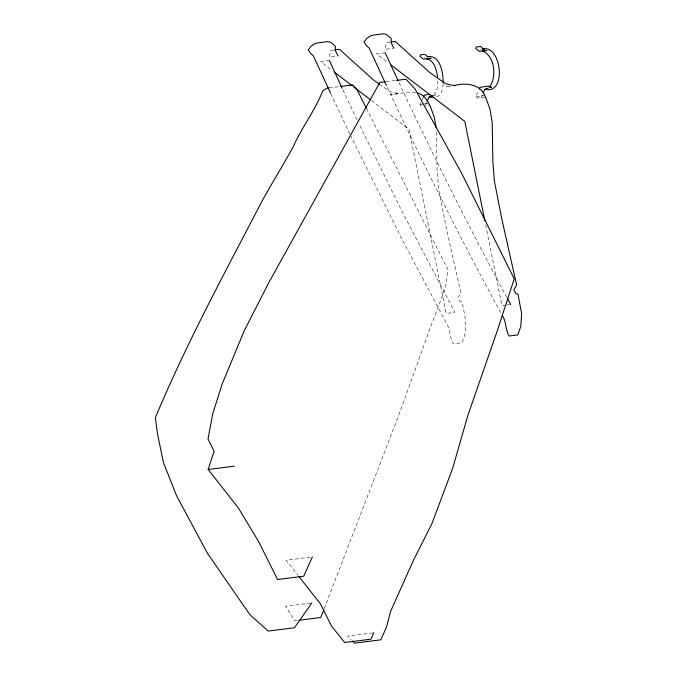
<?xml version="1.0" encoding="UTF-8"?>
<svg xmlns="http://www.w3.org/2000/svg" width="677" height="677" viewBox="0 0 677 677"><rect width="100%" height="100%" fill="white"/><g stroke="black" fill="none" stroke-linecap="round" stroke-linejoin="round"><path stroke-width="0.51" stroke-dasharray="3.38 2.54" d="M437.917 80.775L436.978 89.136L434.008 94.475M443.156 83.872C442.648 88.704 441.658 95.982 435.861 97.006M324.215 608.648L399.193 414.07L429.556 329.64L445.449 287.784L447.929 269.531L366.866 109.225M420.925 105.925L420.104 104.427L421.746 100.746M422.16 99.824L422.981 97.987M426.552 102.566L425.3 105.367L429.667 104.817M485.451 96.98L476.718 98.089L475.889 96.591L478.774 90.151M482.337 94.729L481.085 97.53L480.255 96.041M425.19 57.088L424.42 57.257M480.975 49.252L480.205 49.421M449.477 86.343L446.465 86.817L450.34 86.326M390.316 42.042L386.432 42.533L385.12 49.294L392.888 48.312M333.558 50.005L330.647 50.369L329.335 57.13L337.104 56.149M385.188 52.772L376.454 53.872L387.286 62.157M329.403 60.608L320.661 61.709L332.331 70.628M328.827 87.968L339.312 86.639M386.076 81.697L396.561 80.377M433.043 95.372L435.658 95.042L432.637 93.976M475.889 96.591L484.63 95.491M420.104 104.427L423.988 103.936M424.471 103.877L428.837 103.327M505.829 305.115L501.953 305.615L485.46 223.85M506.802 304.997L509.713 304.625M310.261 557.222L286.134 560.268L297.795 575.095M310.819 603.089L285.652 606.27L294.588 620.809L297.736 620.411M372.773 632.902L347.606 636.084L351.084 639.621M415.686 92.8L408.459 92.123L390.671 94.653L399.413 93.544L390.164 91.784L380.711 85.107M371.504 100.56L409.01 129.222L446.16 313.443L454.902 312.342L401.419 210.259L358.759 123.383M506.794 297.313C468.526 226.44 432.485 154.364 398.423 81.384M500.743 312.681C460.428 238.473 422.55 162.937 386.855 86.402M349.865 134.012L331.07 94.238M350.305 134.935L401.766 238.753L447.861 325.899C450.637 331.628 449.756 338.339 453.319 343.857L462.052 342.748L465.048 334.032L465.818 321.465L462.247 302.06L459.895 301.341L458.024 297.584L460.859 292.853L446.219 227.692L438.62 189.061L437.071 169.352L436.428 130.5M356.999 119.719L342.63 89.22"/><path stroke-width="1.02" d="M443.173 83.043C443.24 73.505 440.634 54.397 427.305 56.75M312.351 556.951L303.745 576.195L277.536 579.504L258.851 542.006L238.668 508.376L208.169 469.474L214.11 451.237L208.008 439.001L212.747 413.782L222.064 384.308L244.033 331.171L268.515 283.164L379.789 82.492L385.027 81.832M323.834 609.63L320.805 617.492L298.785 620.276M423.396 97.065L424.217 95.229L428.27 94.526M426.967 101.626L429.066 96.946L432.595 95.872L429.98 96.202M479.181 89.229L480.001 87.392L484.055 86.69L488.43 86.14L491.451 87.206L489.699 87.426M483.175 92.859L484.85 89.11L488.388 88.035M373.822 632.775L370.954 639.181L344.737 642.49L331.578 626.242L320.458 603.918L299.09 576.745M311.869 602.953L294.427 627.757L268.21 631.066L249.83 614.614L207.611 553.507L176.672 495.987L163.462 462.721L157.487 433.889L155.321 417.785C186.48 343.171 225.136 272.103 262.405 200.409C272.298 182.688 282.901 165.391 292.769 147.662C301.409 128.029 314.754 111.07 322.616 91.133L326.729 88.23L328.827 87.968M489.801 86.639C496.816 76.509 494.887 55.971 482.498 51.003L486.873 50.453L479.468 51.359L475.694 48.566L476.269 47.026L480.636 46.476L482.583 48.329L484.58 48.871L482.828 49.091M453.497 85.708C465.361 82.366 480.772 83.677 485.451 96.98M391.289 41.923L395.173 41.432L429.616 72.422L445.957 83.948L455.198 85.708M334.531 49.878L339.389 49.269L373.831 80.258L379.848 84.507M482.219 49.023C501.141 43.7 507.276 93.951 485.654 89.449M340.362 86.504L352.945 84.913L357.329 90.363L366.384 108.278M396.561 80.377L406.005 79.184L414.976 88.915L461.917 173.828L514.224 278.839L497.587 329.894L467.866 415.433L452.558 468.586L431.791 523.939L413.52 560.15L390.595 611.407L386.508 627.02L380.779 639.833L354.562 643.15L352.472 641.034M434.118 97.226L429.87 97.285M208.169 469.474L234.386 466.157M428.786 56.707L426.789 56.166L424.851 54.312L420.476 54.862L419.909 56.403L423.201 59.06L431.08 58.29L426.713 58.84C434.769 60.481 436.606 70.806 437.731 77.686M417.751 92.994C423.455 94.56 427.035 99.866 429.667 104.817M390.621 64.704L464.803 121.386L484.834 220.744M333.998 71.897L352.336 85.911M354.003 87.189L370.674 99.925M507.285 298.21L510.686 304.506M502.19 315.372C506.54 321.558 505.16 329.64 509.104 336.02L517.837 334.912L520.841 326.196L521.612 313.637L518.032 294.224L515.688 293.505L513.818 289.748L516.653 285.017L502.004 219.856L494.405 181.233L492.856 161.515L492.213 122.664L490.03 109.259L485.739 97.505M393.862 48.185L391.111 42.659L391.255 38.581L387.303 35.026L385.382 34.087L382.835 33.85L371.622 35.382L367.036 38.2L364.048 41.94L366.452 45.74L369.151 48.033L386.423 85.471M338.077 56.022L335.318 50.496L335.47 46.417L331.518 42.863L329.589 41.923L327.05 41.686L315.837 43.218L311.251 46.036L308.263 49.776L310.667 53.576L313.366 55.861L330.63 93.308M397.991 80.453L385.188 52.772M342.198 88.289L329.403 60.608M429.954 105.341L434.236 117.096L436.149 127.775"/></g></svg>
